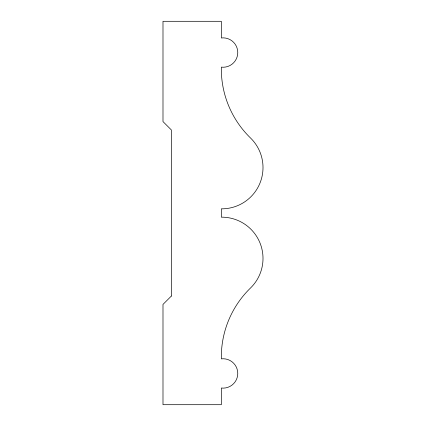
<?xml version="1.0" encoding="UTF-8"?>
<svg xmlns="http://www.w3.org/2000/svg" width="426" height="426" viewBox="0 0 426 426"><rect width="100%" height="100%" fill="white"/><g stroke="black" fill="none" stroke-linecap="round" stroke-linejoin="round"><path stroke-width="0.64" d="M171.327 296.075L162.993 304.409L162.993 404.7L221.334 404.7L221.334 388.033A14.692 14.692 0 0 0 237.767 373.442A14.692 14.692 0 0 0 221.334 358.857A96.308 96.308 0 0 1 250.504 288.013A41.258 41.258 0 0 0 221.334 217.169L221.334 208.831A41.258 41.258 0 0 0 250.504 137.987A96.308 96.308 0 0 1 221.334 67.143A14.692 14.692 0 0 0 237.767 52.558A14.692 14.692 0 0 0 221.334 37.967L221.334 21.3L162.993 21.3L162.993 121.591L171.327 129.925L171.327 296.075"/></g></svg>
